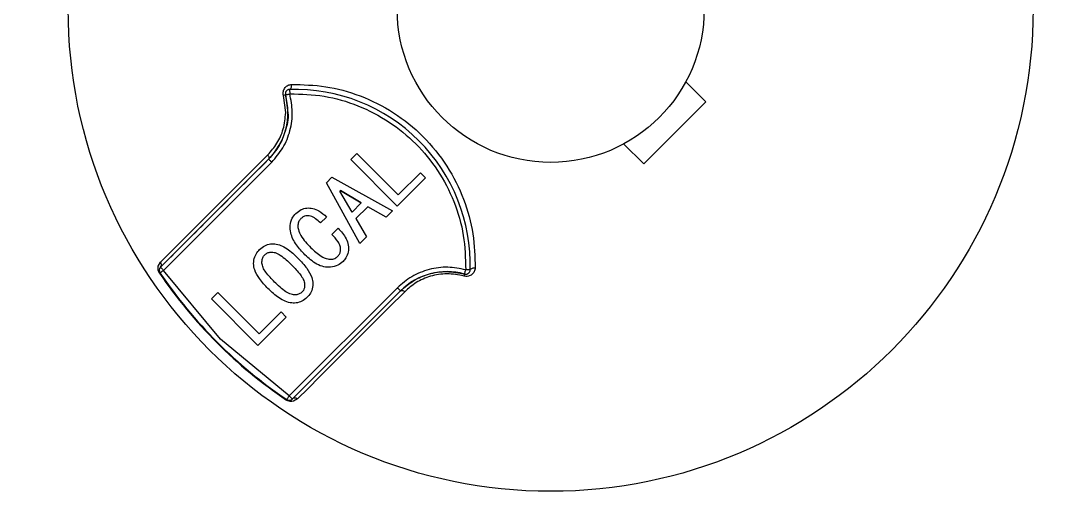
# Model space of a CAD drawing. Header units: millimetres. Extents: x 2344 to 4024, y 1094 to 2282.
# Drawn here: x 2863.01 to 2909.79, y 1974.99 to 1996.56 of the extents above; entities that cross this region are included whole.
import ezdxf

# ---------------------------------------------------------------- set-up
doc = ezdxf.new("R2010")
doc.units = ezdxf.units.MM

msp = doc.modelspace()

# ---------------------------------------------------------------- linework, layer by layer
at = {"color": 7, "linetype": 'Continuous', "lineweight": 25}
for p, q in [((2893.34, 1993.76), (2894.253, 1992.847)), ((2893.34, 1993.76), (2893.34, 1993.76)), ((2875.1, 1992.361), (2874.999, 1993.144)), ((2875.085, 1993.219), (2875.085, 1993.219)), ((2875.092, 1993.165), (2875.2, 1992.358)), ((2875.279, 1993.418), (2875.285, 1993.218)), ((2891.425, 1990.018), (2894.253, 1992.847)), ((2891.425, 1990.018), (2890.511, 1990.932)), ((2890.511, 1990.932), (2890.511, 1990.932)), ((2890.511, 1990.932), (2891.425, 1990.018)), ((2869.39, 1985.308), (2874.323, 1990.24)), ((2874.323, 1990.24), (2874.323, 1990.24)), ((2878.064, 1990.217), (2878.349, 1990.502)), ((2880.185, 1988.095), (2878.064, 1990.217)), ((2880.185, 1988.095), (2878.064, 1990.217)), ((2878.349, 1990.502), (2880.235, 1988.616)), ((2869.532, 1985.166), (2874.464, 1990.099)), ((2891.425, 1990.018), (2891.425, 1990.018)), ((2876.96, 1989.162), (2877.208, 1989.41)), ((2877.208, 1989.41), (2879.974, 1987.884)), ((2881.475, 1989.385), (2880.185, 1988.095)), ((2881.475, 1989.385), (2880.185, 1988.095)), ((2880.235, 1988.616), (2881.24, 1989.621)), ((2881.24, 1989.621), (2881.475, 1989.385)), ((2878.486, 1986.396), (2876.96, 1989.162)), ((2878.486, 1986.396), (2876.96, 1989.162)), ((2877.593, 1988.802), (2877.568, 1988.778)), ((2877.593, 1988.802), (2877.568, 1988.778)), ((2878.126, 1987.822), (2877.568, 1988.778)), ((2877.568, 1988.778), (2877.568, 1988.778)), ((2877.593, 1988.802), (2878.548, 1988.244)), ((2877.593, 1988.802), (2877.593, 1988.802)), ((2878.548, 1988.244), (2877.593, 1988.802)), ((2878.548, 1988.244), (2878.126, 1987.822)), ((2878.846, 1988.07), (2878.3, 1987.525)), ((2878.846, 1988.07), (2878.3, 1987.525)), ((2878.548, 1988.244), (2878.548, 1988.244)), ((2879.677, 1987.587), (2878.846, 1988.07)), ((2878.846, 1988.07), (2878.846, 1988.07)), ((2879.677, 1987.587), (2878.846, 1988.07)), ((2879.974, 1987.884), (2879.677, 1987.587)), ((2879.974, 1987.884), (2879.677, 1987.587)), ((2880.185, 1988.095), (2880.185, 1988.095)), ((2875.794, 1987.525), (2875.794, 1987.525)), ((2876.96, 1987.599), (2876.687, 1987.326)), ((2876.96, 1987.599), (2876.687, 1987.326)), ((2878.3, 1987.525), (2878.783, 1986.693)), ((2878.3, 1987.525), (2878.3, 1987.525)), ((2879.677, 1987.587), (2879.677, 1987.587)), ((2875.687, 1986.987), (2875.687, 1986.987)), ((2876.687, 1987.326), (2876.687, 1987.326)), ((2877.208, 1986.805), (2877.493, 1987.09)), ((2878.783, 1986.693), (2878.486, 1986.396)), ((2878.783, 1986.693), (2878.486, 1986.396)), ((2877.594, 1986.223), (2877.594, 1986.223)), ((2878.486, 1986.396), (2878.486, 1986.396)), ((2869.288, 1985.352), (2869.394, 1985.543)), ((2874.144, 1985.875), (2874.144, 1985.875)), ((2875.98, 1985.875), (2875.98, 1985.875)), ((2877.717, 1985.577), (2877.717, 1985.577)), ((2869.332, 1985.167), (2869.332, 1985.167)), ((2869.366, 1985.054), (2869.346, 1985.041)), ((2869.39, 1985.308), (2869.39, 1985.308)), ((2872.121, 1982.028), (2869.532, 1985.166)), ((2874.04, 1985.373), (2874.04, 1985.373)), ((2875.372, 1985.416), (2875.372, 1985.416)), ((2883.515, 1985.413), (2883.515, 1985.413)), ((2875.932, 1984.676), (2875.932, 1984.676)), ((2871.712, 1983.865), (2871.998, 1984.15)), ((2871.998, 1984.15), (2873.883, 1982.265)), ((2874.293, 1984.336), (2874.293, 1984.336)), ((2880.192, 1984.371), (2875.259, 1979.439)), ((2880.333, 1984.23), (2875.401, 1979.297)), ((2873.834, 1981.744), (2871.712, 1983.865)), ((2873.834, 1981.744), (2871.712, 1983.865)), ((2876.079, 1983.939), (2876.079, 1983.939)), ((2873.883, 1982.265), (2874.888, 1983.27)), ((2874.888, 1983.27), (2875.124, 1983.034)), ((2875.124, 1983.034), (2873.834, 1981.744)), ((2875.124, 1983.034), (2873.834, 1981.744)), ((2875.259, 1979.439), (2872.121, 1982.028)), ((2873.834, 1981.744), (2873.834, 1981.744)), ((2875.134, 1979.253), (2875.147, 1979.273)), ((2875.636, 1979.301), (2875.458, 1979.203))]:
    msp.add_line(p, q, dxfattribs=at)
at = {"color": 7, "linetype": 'Continuous', "lineweight": 25, "flags": 128}
for points in [[(2875.279, 1993.418), (2875.299, 1993.424), (2875.318, 1993.437), (2875.336, 1993.459), (2875.35, 1993.488), (2875.361, 1993.523), (2875.368, 1993.562), (2875.371, 1993.604), (2875.369, 1993.646)], [(2875.092, 1993.165), (2875.096, 1993.166), (2875.107, 1993.169), (2875.124, 1993.174), (2875.148, 1993.181), (2875.177, 1993.189), (2875.211, 1993.198), (2875.247, 1993.208), (2875.285, 1993.218)], [(2894.253, 1992.847), (2893.9, 1992.494), (2893.547, 1992.14), (2893.193, 1991.786), (2892.839, 1991.432), (2892.485, 1991.078), (2892.131, 1990.725), (2891.778, 1990.371), (2891.425, 1990.018)], [(2869.394, 1985.543), (2869.876, 1986.026), (2870.399, 1986.548), (2870.96, 1987.109), (2871.558, 1987.708), (2872.192, 1988.341), (2872.859, 1989.008), (2873.558, 1989.707), (2874.287, 1990.436)], [(2874.323, 1990.24), (2874.335, 1990.257), (2874.342, 1990.276), (2874.344, 1990.3), (2874.342, 1990.325), (2874.335, 1990.352), (2874.323, 1990.381), (2874.306, 1990.409), (2874.287, 1990.436)], [(2874.323, 1990.24), (2874.325, 1990.238), (2874.333, 1990.23), (2874.347, 1990.217), (2874.364, 1990.199), (2874.386, 1990.177), (2874.41, 1990.153), (2874.437, 1990.127), (2874.464, 1990.099)], [(2869.366, 1985.054), (2869.369, 1985.057), (2869.378, 1985.063), (2869.394, 1985.073), (2869.414, 1985.087), (2869.439, 1985.104), (2869.468, 1985.123), (2869.499, 1985.144), (2869.532, 1985.166)], [(2869.39, 1985.308), (2869.393, 1985.305), (2869.401, 1985.297), (2869.414, 1985.284), (2869.432, 1985.266), (2869.453, 1985.245), (2869.477, 1985.22), (2869.504, 1985.194), (2869.532, 1985.166)], [(2883.258, 1984.999), (2883.259, 1985.003), (2883.262, 1985.014), (2883.267, 1985.032), (2883.273, 1985.056), (2883.282, 1985.085), (2883.291, 1985.118), (2883.301, 1985.154), (2883.311, 1985.192)], [(2883.511, 1985.186), (2883.507, 1985.186), (2883.496, 1985.186), (2883.477, 1985.187), (2883.453, 1985.188), (2883.422, 1985.188), (2883.388, 1985.19), (2883.35, 1985.191), (2883.311, 1985.192)], [(2883.511, 1985.186), (2883.516, 1985.206), (2883.53, 1985.226), (2883.552, 1985.243), (2883.581, 1985.257), (2883.616, 1985.268), (2883.655, 1985.275), (2883.697, 1985.278), (2883.739, 1985.276)], [(2880.529, 1984.194), (2879.8, 1983.465), (2879.101, 1982.766), (2878.434, 1982.099), (2877.8, 1981.465), (2877.202, 1980.867), (2876.641, 1980.306), (2876.118, 1979.783), (2875.636, 1979.301)], [(2880.333, 1984.23), (2880.33, 1984.233), (2880.322, 1984.241), (2880.309, 1984.254), (2880.292, 1984.271), (2880.27, 1984.293), (2880.246, 1984.317), (2880.219, 1984.344), (2880.192, 1984.371)], [(2880.333, 1984.23), (2880.349, 1984.242), (2880.369, 1984.249), (2880.392, 1984.252), (2880.418, 1984.249), (2880.445, 1984.242), (2880.473, 1984.23), (2880.501, 1984.214), (2880.529, 1984.194)], [(2875.259, 1979.439), (2875.237, 1979.406), (2875.216, 1979.375), (2875.197, 1979.347), (2875.18, 1979.322), (2875.166, 1979.301), (2875.156, 1979.286), (2875.149, 1979.276), (2875.147, 1979.273)], [(2875.401, 1979.297), (2875.398, 1979.3), (2875.39, 1979.308), (2875.377, 1979.321), (2875.359, 1979.339), (2875.338, 1979.36), (2875.313, 1979.385), (2875.287, 1979.411), (2875.259, 1979.439)]]:
    msp.add_lwpolyline(points, dxfattribs=at)
at = {"color": 7, "linetype": 'Continuous', "lineweight": 25}
for radius in [22, 7]:
    msp.add_circle((2887.182, 1997.089), radius, dxfattribs=at)
for centre, radius, start, end in [((2854.182, 2034.295), 91.48, 295.79271, 180), ((2854.182, 2034.295), 91.48, 180, 290.22656), ((2854.182, 2034.295), 91.441, 295.84596, 351.20762), ((2854.182, 2034.295), 90.976, 296.50811, 351.20762), ((2854.182, 2034.295), 86.42, 299.88973, 350.7957), ((2872.201, 1992.362), 3, 315, 15.531), ((2875.198, 1992.485), 0.688, 98.909, 106.876), ((2875.285, 1993.218), 0.2, 135, 195.531), ((2875.285, 1993.218), 0.2, 91.6906, 135), ((2875.515, 1985.422), 8, 358.3094, 91.6906), ((2869.254, 1985.428), 0.182, 318.6226, 39.5362), ((2869.532, 1985.166), 0.2, 135, 214.039), ((2887.182, 1997.089), 21.524, 214.039, 235.961), ((2887.182, 1997.089), 21.5, 214.039, 235.961), ((2882.454, 1982.109), 3, 74.469, 135), ((2883.311, 1985.192), 0.2, 254.469, 315), ((2883.311, 1985.192), 0.2, 315, 358.3094), ((2882.577, 1985.106), 0.689, 343.1243, 351.0894), ((2875.259, 1979.439), 0.2, 235.961, 315), ((2875.52, 1979.161), 0.182, 50.5221, 130.0859)]:
    msp.add_arc(centre, radius, start, end, dxfattribs=at)
for points in [[(2947.923, 2034.295), (2947.836, 2031.228), (2947.662, 2025.092), (2946.259, 2015.978), (2944.033, 2007.04), (2940.926, 1998.365), (2936.987, 1990.035), (2932.25, 1982.132), (2926.761, 1974.731), (2920.573, 1967.904), (2913.746, 1961.716), (2906.345, 1956.228), (2898.442, 1951.49), (2890.113, 1947.552), (2881.438, 1944.444), (2872.5, 1942.219), (2863.385, 1940.816), (2857.25, 1940.642), (2854.182, 1940.555)], [(2951.856, 2023.506), (2951.332, 2019.854), (2950.284, 2012.551), (2947.164, 2001.908), (2942.956, 1991.665), (2937.601, 1981.964), (2931.196, 1972.925), (2923.815, 1964.663), (2915.553, 1957.281), (2906.514, 1950.877), (2896.813, 1945.521), (2886.57, 1941.314), (2875.927, 1938.194), (2868.623, 1937.146), (2864.972, 1936.622)], [(2951.653, 2016.963), (2950.967, 2013.669), (2949.594, 2007.081), (2946.274, 1997.528), (2942.07, 1988.345), (2936.934, 1979.642), (2930.945, 1971.505), (2924.157, 1964.021), (2916.644, 1957.265), (2908.481, 1951.311), (2899.757, 1946.212), (2890.555, 1942.048), (2880.989, 1938.768), (2874.395, 1937.423), (2871.097, 1936.751)], [(2874.323, 1990.24), (2873.358, 1989.276), (2871.43, 1987.347), (2870.07, 1985.988), (2869.39, 1985.308)]]:
    msp.add_open_spline(points, degree=3, dxfattribs=at)
for points, knots in [([(2896.466, 1960.223), (2898.645, 1961.497), (2903.629, 1964.411), (2910.694, 1970.065), (2917.658, 1976.897), (2923.777, 1984.507), (2929.001, 1992.755), (2933.228, 2001.55), (2936.506, 2010.758), (2937.781, 2017.133), (2938.418, 2020.32)], [0, 0, 0, 0, 0.099849, 0.228442, 0.357035, 0.485628, 0.614221, 0.742814, 0.871407, 1, 1, 1, 1]), ([(2874.999, 1993.144), (2874.992, 1993.175), (2874.979, 1993.24), (2874.99, 1993.336), (2875.02, 1993.424), (2875.085, 1993.525), (2875.2, 1993.62), (2875.313, 1993.638), (2875.369, 1993.646)], [0, 0, 0, 0, 0.123692, 0.250213, 0.373441, 0.501044, 0.749966, 1, 1, 1, 1]), ([(2875.369, 1993.646), (2875.884, 1993.634), (2876.913, 1993.61), (2878.509, 1993.174), (2880.038, 1992.412), (2881.403, 1991.313), (2882.503, 1989.949), (2883.266, 1988.419), (2883.702, 1986.822), (2883.727, 1985.792), (2883.739, 1985.276)], [0, 0, 0, 0, 0.125198, 0.2499957, 0.3751716, 0.4997698, 0.6246825, 0.749695, 0.8746376, 1, 1, 1, 1]), ([(2874.464, 1990.099), (2874.645, 1990.309), (2875.014, 1990.738), (2875.329, 1991.539), (2875.449, 1992.392), (2875.339, 1992.946), (2875.285, 1993.218)], [0, 0, 0, 0, 0.245589, 0.5, 0.754411, 1, 1, 1, 1]), ([(2875.279, 1993.418), (2875.27, 1993.418), (2875.243, 1993.416), (2875.193, 1993.4), (2875.143, 1993.365), (2875.106, 1993.313), (2875.088, 1993.264), (2875.082, 1993.214), (2875.089, 1993.18), (2875.092, 1993.165)], [0, 0, 0, 0, 0.0858052, 0.25106, 0.5005164, 0.655876, 0.7885052, 0.9015382, 1, 1, 1, 1]), ([(2875.285, 1993.218), (2875.809, 1993.203), (2876.87, 1993.173), (2878.413, 1992.719), (2879.835, 1991.982), (2881.067, 1990.975), (2882.075, 1989.742), (2882.812, 1988.321), (2883.265, 1986.777), (2883.296, 1985.717), (2883.311, 1985.192)], [0, 0, 0, 0, 0.123694, 0.25, 0.376306, 0.5, 0.623694, 0.75, 0.876306, 1, 1, 1, 1]), ([(2874.287, 1990.436), (2874.431, 1990.603), (2874.721, 1990.937), (2875.024, 1991.596), (2875.075, 1992.106), (2875.1, 1992.361)], [0, 0, 0, 0, 0.33293, 0.666707, 1, 1, 1, 1]), ([(2875.2, 1992.358), (2875.201, 1992.356), (2875.24, 1992.066), (2875.101, 1991.529), (2874.813, 1990.801), (2874.492, 1990.434), (2874.323, 1990.24)], [0, 0, 0, 0, 0.002694, 0.341482, 0.651018, 1, 1, 1, 1]), ([(2875.558, 1987.76), (2875.636, 1987.826), (2875.784, 1987.95), (2876.063, 1988.02), (2876.346, 1988.006), (2876.669, 1987.877), (2876.851, 1987.702), (2876.96, 1987.599)], [0, 0, 0, 0, 0.1906015, 0.3593498, 0.5272198, 0.7195567, 1, 1, 1, 1]), ([(2875.98, 1985.875), (2875.843, 1986.021), (2875.568, 1986.316), (2875.322, 1986.786), (2875.284, 1987.216), (2875.364, 1987.533), (2875.498, 1987.69), (2875.558, 1987.76)], [0, 0, 0, 0, 0.278953, 0.561275, 0.716356, 0.872487, 1, 1, 1, 1]), ([(2875.794, 1987.525), (2875.761, 1987.486), (2875.689, 1987.401), (2875.645, 1987.22), (2875.671, 1986.991), (2875.849, 1986.617), (2876.085, 1986.371), (2876.253, 1986.197)], [0, 0, 0, 0, 0.097252, 0.212876, 0.346268, 0.536623, 1, 1, 1, 1]), ([(2876.687, 1987.326), (2876.614, 1987.395), (2876.479, 1987.521), (2876.273, 1987.635), (2876.094, 1987.669), (2875.955, 1987.643), (2875.857, 1987.584), (2875.81, 1987.54), (2875.794, 1987.525)], [0, 0, 0, 0, 0.29136, 0.535096, 0.673308, 0.812563, 0.935255, 1, 1, 1, 1]), ([(2876.687, 1987.326), (2876.614, 1987.395), (2876.479, 1987.521), (2876.273, 1987.635), (2876.094, 1987.669), (2875.955, 1987.643), (2875.857, 1987.584), (2875.81, 1987.54), (2875.794, 1987.525)], [0, 0, 0, 0, 0.29136, 0.535096, 0.673308, 0.812563, 0.935255, 1, 1, 1, 1]), ([(2877.493, 1987.09), (2877.627, 1986.938), (2877.83, 1986.708), (2877.976, 1986.317), (2877.965, 1986.006), (2877.869, 1985.749), (2877.76, 1985.626), (2877.717, 1985.577)], [0, 0, 0, 0, 0.351866, 0.532632, 0.714759, 0.884894, 1, 1, 1, 1]), ([(2877.481, 1985.813), (2877.513, 1985.853), (2877.575, 1985.931), (2877.606, 1986.094), (2877.597, 1986.284), (2877.458, 1986.54), (2877.307, 1986.7), (2877.208, 1986.805)], [0, 0, 0, 0, 0.132852, 0.257107, 0.423406, 0.622223, 1, 1, 1, 1]), ([(2874.293, 1984.336), (2874.155, 1984.483), (2873.916, 1984.737), (2873.685, 1985.132), (2873.62, 1985.482), (2873.67, 1985.779), (2873.79, 1985.985), (2873.881, 1986.082), (2873.908, 1986.11)], [0, 0, 0, 0, 0.29336, 0.511467, 0.658407, 0.805673, 0.942273, 1, 1, 1, 1]), ([(2873.908, 1986.11), (2873.985, 1986.177), (2874.13, 1986.302), (2874.403, 1986.384), (2874.682, 1986.376), (2875.066, 1986.236), (2875.389, 1985.986), (2875.608, 1985.774), (2875.67, 1985.713)], [0, 0, 0, 0, 0.148277, 0.278554, 0.408484, 0.552088, 0.872274, 1, 1, 1, 1]), ([(2874.144, 1985.875), (2874.184, 1985.907), (2874.263, 1985.972), (2874.434, 1986.007), (2874.643, 1985.986), (2874.982, 1985.794), (2875.208, 1985.575), (2875.372, 1985.416)], [0, 0, 0, 0, 0.104522, 0.209348, 0.351191, 0.528915, 1, 1, 1, 1]), ([(2874.144, 1985.875), (2874.184, 1985.907), (2874.263, 1985.972), (2874.434, 1986.007), (2874.643, 1985.986), (2874.982, 1985.794), (2875.208, 1985.575), (2875.372, 1985.416)], [0, 0, 0, 0, 0.104522, 0.209348, 0.351191, 0.528915, 1, 1, 1, 1]), ([(2876.253, 1986.197), (2876.398, 1986.058), (2876.623, 1985.842), (2876.967, 1985.678), (2877.203, 1985.666), (2877.369, 1985.714), (2877.448, 1985.784), (2877.481, 1985.813)], [0, 0, 0, 0, 0.421141, 0.650944, 0.779664, 0.909635, 1, 1, 1, 1]), ([(2874.59, 1984.634), (2874.452, 1984.779), (2874.257, 1984.983), (2874.062, 1985.281), (2874.007, 1985.5), (2874.024, 1985.692), (2874.088, 1985.815), (2874.133, 1985.863), (2874.144, 1985.875)], [0, 0, 0, 0, 0.4112408, 0.5793857, 0.7227485, 0.8660035, 0.96618, 1, 1, 1, 1]), ([(2875.67, 1985.713), (2875.807, 1985.567), (2876.053, 1985.306), (2876.291, 1984.905), (2876.358, 1984.547), (2876.309, 1984.255), (2876.19, 1984.058), (2876.104, 1983.966), (2876.079, 1983.939)], [0, 0, 0, 0, 0.292886, 0.524338, 0.670134, 0.816655, 0.945975, 1, 1, 1, 1]), ([(2877.717, 1985.577), (2877.638, 1985.511), (2877.473, 1985.372), (2877.156, 1985.297), (2876.822, 1985.312), (2876.403, 1985.487), (2876.148, 1985.72), (2875.98, 1985.875)], [0, 0, 0, 0, 0.153253, 0.324924, 0.478859, 0.655839, 1, 1, 1, 1]), ([(2877.717, 1985.577), (2877.638, 1985.511), (2877.473, 1985.372), (2877.156, 1985.297), (2876.822, 1985.312), (2876.403, 1985.487), (2876.148, 1985.72), (2875.98, 1985.875)], [0, 0, 0, 0, 0.153253, 0.324924, 0.478859, 0.655839, 1, 1, 1, 1]), ([(2869.346, 1985.041), (2869.337, 1985.054), (2869.32, 1985.081), (2869.294, 1985.141), (2869.271, 1985.242), (2869.281, 1985.308), (2869.288, 1985.352)], [0, 0, 0, 0, 0.115228, 0.233758, 0.501873, 1, 1, 1, 1]), ([(2875.372, 1985.416), (2875.511, 1985.271), (2875.708, 1985.065), (2875.907, 1984.767), (2875.968, 1984.56), (2875.964, 1984.387), (2875.916, 1984.258), (2875.865, 1984.2), (2875.843, 1984.175)], [0, 0, 0, 0, 0.409684, 0.583644, 0.725379, 0.843759, 0.932231, 1, 1, 1, 1]), ([(2883.311, 1985.192), (2883.039, 1985.246), (2882.484, 1985.356), (2881.632, 1985.236), (2880.831, 1984.921), (2880.402, 1984.552), (2880.192, 1984.371)], [0, 0, 0, 0, 0.245589, 0.5, 0.754411, 1, 1, 1, 1]), ([(2880.333, 1984.23), (2880.527, 1984.398), (2880.894, 1984.716), (2881.621, 1985.022), (2882.424, 1985.159), (2882.985, 1985.051), (2883.258, 1984.999)], [0, 0, 0, 0, 0.265019, 0.500067, 0.757342, 1, 1, 1, 1]), ([(2883.236, 1984.906), (2882.974, 1984.955), (2882.449, 1985.054), (2881.69, 1984.919), (2881.029, 1984.632), (2880.695, 1984.34), (2880.529, 1984.194)], [0, 0, 0, 0, 0.249812, 0.499845, 0.75024, 1, 1, 1, 1]), ([(2883.739, 1985.276), (2883.731, 1985.22), (2883.713, 1985.107), (2883.618, 1984.993), (2883.518, 1984.928), (2883.429, 1984.898), (2883.333, 1984.886), (2883.268, 1984.899), (2883.236, 1984.906)], [0, 0, 0, 0, 0.249602, 0.498296, 0.625589, 0.748629, 0.875722, 1, 1, 1, 1]), ([(2875.843, 1984.175), (2875.804, 1984.143), (2875.722, 1984.077), (2875.546, 1984.043), (2875.33, 1984.063), (2874.983, 1984.254), (2874.755, 1984.475), (2874.59, 1984.634)], [0, 0, 0, 0, 0.102727, 0.209545, 0.355438, 0.53569, 1, 1, 1, 1]), ([(2876.079, 1983.939), (2876.002, 1983.873), (2875.855, 1983.747), (2875.578, 1983.666), (2875.29, 1983.674), (2874.899, 1983.815), (2874.571, 1984.066), (2874.354, 1984.277), (2874.293, 1984.336)], [0, 0, 0, 0, 0.146535, 0.278399, 0.409738, 0.559567, 0.875154, 1, 1, 1, 1]), ([(2876.079, 1983.939), (2876.002, 1983.873), (2875.855, 1983.747), (2875.578, 1983.666), (2875.29, 1983.674), (2874.899, 1983.815), (2874.571, 1984.066), (2874.354, 1984.277), (2874.293, 1984.336)], [0, 0, 0, 0, 0.146535, 0.278399, 0.409738, 0.559567, 0.875154, 1, 1, 1, 1]), ([(2875.458, 1979.203), (2875.454, 1979.2), (2875.418, 1979.179), (2875.333, 1979.181), (2875.235, 1979.201), (2875.174, 1979.228), (2875.147, 1979.245), (2875.134, 1979.253)], [0, 0, 0, 0, 0.064166, 0.529622, 0.780974, 0.892035, 1, 1, 1, 1])]:
    msp.add_open_spline(points, degree=3, knots=knots, dxfattribs=at)

doc.saveas('drawing.dxf')
